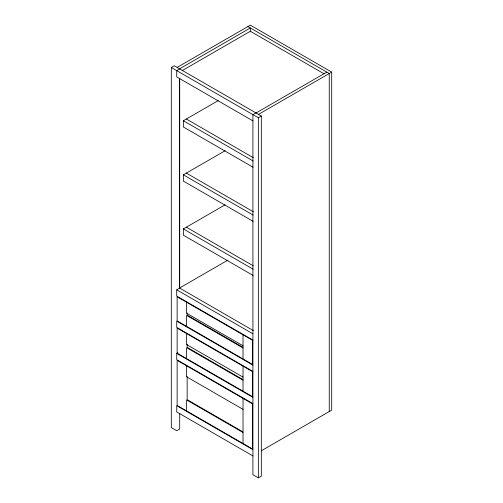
<?xml version="1.0" encoding="UTF-8"?>
<svg xmlns="http://www.w3.org/2000/svg" width="503" height="503" viewBox="0 0 503 503"><rect width="100%" height="100%" fill="white"/><g stroke="black" fill="none" stroke-linecap="round" stroke-linejoin="round"><path stroke-width="0.75" d="M179.709 413.315L179.709 429.002L176.723 430.725L171.303 427.594L171.303 67.503L174.283 65.78L261.327 116.036L261.327 476.127L258.347 477.85L252.921 474.719L252.921 114.627L255.908 112.905M177.131 67.421L250.349 25.15L331.697 72.118L331.697 410.14L261.208 450.839M179.571 68.829L250.349 27.967L250.349 31.89M179.709 68.911L176.723 70.634L176.723 76.896L252.921 120.89M182.293 70.546L250.349 31.255L324.114 73.84M253.072 167.235L183.369 126.995L183.369 120.733L218.308 100.556M256.04 112.98L326.818 72.118M258.485 114.388L331.697 72.118M171.303 67.503L258.347 117.759L261.327 116.036M253.072 221.326L183.369 181.086L183.369 174.824L225.105 150.724M253.072 275.424L183.369 235.178L183.369 228.915L225.105 204.815M227.89 260.12L179.571 288.018L253.336 330.603M252.921 340.072L176.723 296.078L176.723 289.816L179.709 288.1M252.921 403.639L176.723 359.645L176.723 353.383L177.917 352.697M247.91 26.558L329.258 73.526L329.258 411.548M186.349 119.01L253.349 157.691M183.369 120.733L253.072 160.973M186.349 173.101L253.349 211.782M183.369 174.824L253.072 215.064M186.349 227.193L253.349 265.873M183.369 228.915L253.072 269.162M176.723 289.816L252.921 333.81M243.024 345.787L186.619 313.224L186.619 302.265M242.886 347.277L187.166 315.104L187.166 312.91M243.024 347.982L186.619 315.419L186.619 326.378M252.921 365.128L176.723 321.134L176.723 327.396L252.921 371.39M243.024 377.099L186.619 344.536L186.619 333.577M242.886 379.526L187.166 347.353L187.166 344.222M243.024 380.23L186.619 347.667L186.619 358.626M176.723 353.383L252.921 397.376M243.024 409.354L186.619 376.791L186.619 365.832M242.886 431.819L187.166 399.646L187.166 376.477M243.024 432.523L186.619 399.96L186.619 410.92M252.921 449.669L176.723 405.676L176.723 411.938L252.921 455.932M258.347 117.759L258.347 477.85M243.024 334.828L243.024 358.941M243.024 366.14L243.024 391.196M243.024 398.395L243.024 443.483M179.709 78.323L179.709 288.571M179.571 78.242L179.571 288.426M252.519 340.311L177.131 296.789L177.131 320.895L252.519 364.417L252.519 340.311M252.519 371.623L177.131 328.101L177.131 353.15L252.519 396.672L252.519 371.623M252.519 403.871L177.131 360.349L177.131 405.443L252.519 448.965L252.519 403.871"/></g></svg>
